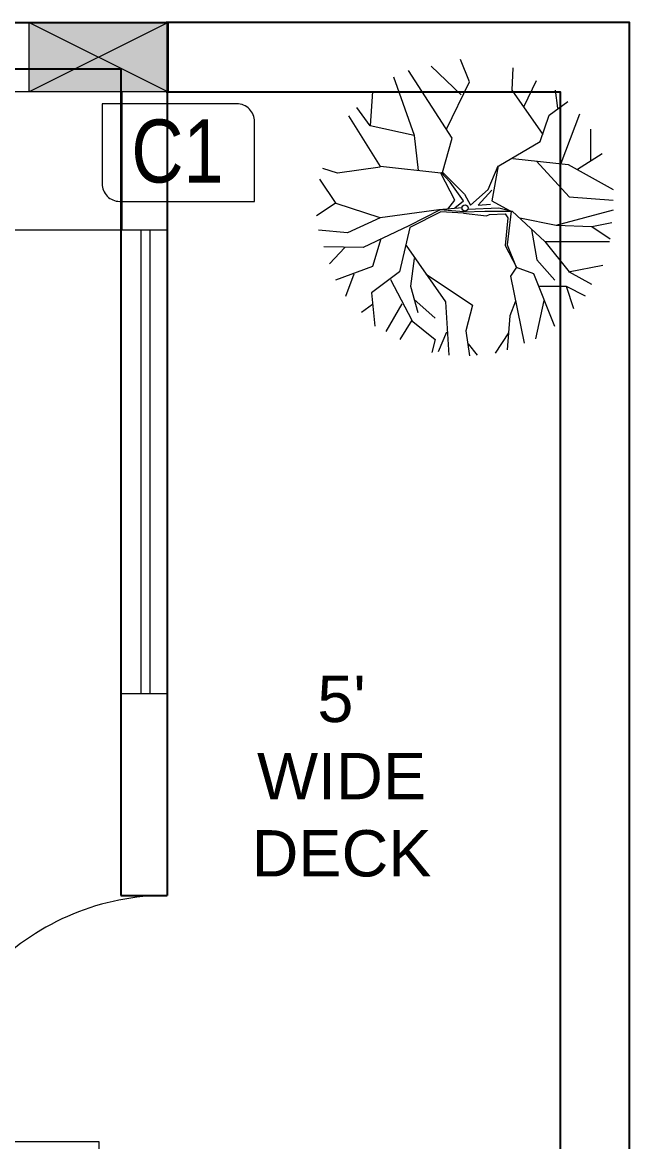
# Model space of a CAD drawing. Header units: inches. Extents: x -9010 to 68966, y 35237 to 36644.
# Drawn here: x -7118.3 to -7039.7, y 35627.6 to 35772.6 of the extents above; entities that cross this region are included whole.
import ezdxf

# ---------------------------------------------------------------- set-up
doc = ezdxf.new("R2010")
doc.units = ezdxf.units.IN
for name, color, linetype, lineweight in [('0Y-DIM', 54, 'Continuous', 25), ('0Y-TEXT', 96, 'Continuous', 5), ('0Y-WALLS', 23, 'Continuous', 25), ('0Y-WINDOWS', 140, 'Continuous', 13), ('CE-TEXT', 7, 'Continuous', 0), ('COL NO', 7, 'Continuous', 0), ('Column', 240, 'Continuous', 9), ('COLUMN HATCH', 252, 'Continuous', 5), ('WALL', 6, 'Continuous', 20)]:
    doc.layers.add(name, color=color, linetype=linetype, lineweight=lineweight)
doc.layers.add('0Y-FURNITURE', color=7, linetype='Continuous', lineweight=9, true_color=0x454545)
doc.layers.add('0Y-TREES', color=7, linetype='Continuous', lineweight=9, true_color=0x408000)
doc.styles.get("Standard").update_dxf_attribs({"font": 'arial.ttf'})
doc.styles.add('stylus bt', font='swissck.ttf')

# ---------------------------------------------------------------- blocks, each defined once
blk = doc.blocks.new('TREE-P09')
at = {"layer": '0Y-TREES'}
for p, q in [((-1.63, 5.129), (-1.093, 5.949)), ((-0.002, 5.566), (-0.366, 6.031)), ((0.094, 5.046), (-0.06, 6.059)), ((0.917, 3.87), (0.783, 6.031)), ((0.879, 5.101), (1.204, 5.895)), ((1.338, 5.402), (1.472, 5.922)), ((-1.706, 2.83), (-2.261, 5.539)), ((-1.687, 4.445), (-1.572, 5.812)), ((-3.065, 3.815), (-2.721, 5.375)), ((-0.174, 4.007), (0.094, 5.046)), ((2.295, 4.609), (1.338, 5.402)), ((2.276, 4.609), (2.755, 5.402)), ((2.678, 3.952), (3.329, 5.074)), ((-2.644, 2.721), (-3.487, 4.855)), ((2.2, 3.761), (1.338, 4.527)), ((3.138, 2.967), (2.276, 4.609)), ((3.904, 3.514), (3.77, 4.855)), ((-3.965, 3.241), (-4.252, 4.144)), ((-1.917, 3.843), (-1.687, 4.445)), ((2.334, 3.241), (2.027, 4.308)), ((3.865, 3.979), (4.306, 4.308)), ((-3.965, 3.241), (-4.731, 3.624)), ((1.702, 2.748), (-0.174, 4.007)), ((2.506, 1.599), (0.917, 3.87)), ((4.612, 2.748), (4.957, 3.651)), ((-2.855, 3.241), (-3.965, 3.241)), ((2.18, 2.119), (2.334, 3.241)), ((2.774, 2.666), (3.904, 3.514)), ((-4.08, 2.666), (-4.98, 3.159)), ((-2.778, 2.174), (-3.506, 2.995)), ((-1.936, 2.475), (-2.644, 2.721)), ((-1.955, 2.475), (-1.706, 2.83)), ((3.865, 2.447), (5.359, 2.995)), ((-4.061, 2.666), (-5.439, 2.393)), ((-3.104, 1.435), (-4.08, 2.666)), ((-1.495, 1.599), (-1.955, 2.475)), ((-1.572, 1.572), (-1.936, 2.475)), ((2.353, 0.861), (2.774, 2.666)), ((3.521, 1.326), (3.865, 2.447)), ((4.976, 1.681), (5.607, 2.338)), ((-2.568, 0.943), (-2.778, 2.174)), ((-3.104, 1.435), (-5.707, 1.435)), ((-1.783, 0.204), (-3.104, 1.435)), ((-1.744, 0.204), (-1.572, 1.572)), ((-1.61, 0.478), (-1.495, 1.599)), ((2.391, 0.806), (4.248, 1.681)), ((4.248, 1.681), (5.837, 1.654)), ((-4.999, 0.833), (-5.746, 1.326)), ((3.559, 0.478), (4.88, 1.079)), ((4.88, 1.079), (6.048, 0.97)), ((-3.563, 0.778), (-5.88, 0.149)), ((-4.999, 0.833), (-5.803, 0.669)), ((-3.563, 0.778), (-4.999, 0.833)), ((-2.089, 0.478), (-3.563, 0.778)), ((-1.495, 0.313), (-1.61, 0.478)), ((1.108, 0.231), (2.353, 0.861)), ((1.127, 0.149), (2.391, 0.806)), ((1.185, 0.149), (3.559, 0.478)), ((3.559, 0.478), (5.339, -0.097)), ((-1.247, 0.067), (-1.783, 0.204)), ((-0.672, 0.204), (-1.744, 0.204)), ((-0.959, -0.206), (-1.668, 0.177)), ((-0.864, 0.341), (-1.495, 0.313)), ((0.017, 0.122), (-1.247, 0.067)), ((-0.749, 0.395), (-0.864, 0.341)), ((0.189, 0.286), (-0.749, 0.395)), ((0.17, 0.231), (-0.672, 0.204)), ((0.17, 0.231), (1.127, 0.149)), ((0.189, 0.286), (1.108, 0.231)), ((0.534, 0.067), (0.189, -0.206)), ((0.228, 0.067), (1.185, 0.149)), ((0.821, 0.122), (0.534, -0.234)), ((5.378, -0.097), (6.124, 0.395)), ((-4.08, -0.371), (-5.861, -0.234)), ((-2.759, -1.821), (-4.08, -0.371)), ((-1.208, -1.629), (-0.959, -0.206)), ((-0.959, -0.644), (-0.404, -0.042)), ((-0.404, -0.042), (-0.902, -0.07)), ((-0.098, -0.042), (-0.806, -0.672)), ((0.151, -0.48), (-0.098, -0.042)), ((0.189, -0.206), (0.725, -0.972)), ((0.534, -0.234), (1.108, -1.328)), ((5.339, -0.097), (5.99, -1.082)), ((-4.042, -1.684), (-5.861, -0.672)), ((-0.806, -0.672), (-1.208, -1.629)), ((1.051, -1.383), (0.151, -0.48)), ((1.032, -1.356), (0.649, -2.751)), ((0.725, -0.972), (1.089, -1.356)), ((1.108, -1.328), (3.54, -1.602)), ((3.559, -1.574), (5.282, -1.328)), ((5.282, -1.328), (5.875, -1.52)), ((-4.425, -1.492), (-5.42, -2.122)), ((-3.755, -1.739), (-4.52, -3.736)), ((-1.802, -1.93), (-4.042, -1.684)), ((-1.247, -1.629), (-2.912, -2.614)), ((2.008, -1.438), (2.161, -2.86)), ((3.54, -1.602), (4.823, -3.654)), ((-4.961, -1.848), (-4.961, -3.106)), ((-2.912, -2.614), (-3.276, -3.681)), ((-3.027, -2.888), (-1.783, -4.693)), ((0.879, -3.106), (-0.06, -5.022)), ((0.649, -2.751), (2.41, -5.487)), ((2.161, -2.86), (3.004, -5.213)), ((2.18, -2.86), (3.961, -3.243)), ((3.942, -3.243), (3.846, -4.639)), ((3.961, -3.243), (4.497, -3.982)), ((-3.276, -3.681), (-4.023, -4.228)), ((-3.621, -3.955), (-3.525, -4.693)), ((-2.261, -4.037), (-2.759, -5.076)), ((0.285, -4.502), (1.491, -5.651)), ((-1.783, -4.693), (-1.821, -5.596)), ((-0.06, -5.022), (0.304, -5.924))]:
    blk.add_line(p, q, dxfattribs=at)
blk.add_circle((0.122, 0.076), 0.125, dxfattribs=at)
blk = doc.blocks.new('dsda')
at = {"layer": 'COLUMN HATCH', "true_color": 0xb3b3b3, "transparency": 33554549}
h = blk.add_hatch(color=253, dxfattribs=at)
h.dxf.hatch_style = 1
h.paths.add_polyline_path([(82546.37, -2802.43), (82528.37, -2802.43), (82537.37, -2806.93)])
h.paths.add_polyline_path([(82528.37, -2802.43), (82528.37, -2811.43), (82537.37, -2806.93)])
h.paths.add_polyline_path([(82537.37, -2806.93), (82528.37, -2811.43), (82546.37, -2811.43)])
h.paths.add_polyline_path([(82546.37, -2802.43), (82537.37, -2806.93), (82546.37, -2811.43)])
at = {"layer": 'Column'}
for p, q in [((82528.37, -2802.43), (82546.37, -2811.43)), ((82546.37, -2802.43), (82528.37, -2811.43))]:
    blk.add_line(p, q, dxfattribs=at)
blk.add_lwpolyline([(82528.37, -2802.43), (82546.37, -2802.43), (82546.37, -2811.43), (82528.37, -2811.43)], close=True, dxfattribs=at)

msp = doc.modelspace()

# ---------------------------------------------------------------- linework, layer by layer
at = {"layer": '0Y-DIM'}
msp.add_lwpolyline([(-7099.7, 35763.58), (-7048.7, 35763.58), (-7048.71, 35333.58), (-7451.01, 35333.58), (-7451.01, 35324.58), (-7039.71, 35324.58), (-7039.7, 35772.58), (-7099.7, 35772.58)], dxfattribs=at)
at = {"layer": '0Y-FURNITURE', "color": 8}
for points in [[(-7105.44, 35745.64), (-7129.15, 35745.64), (-7129.15, 35763.64), (-7105.44, 35763.64)], [(-7195.44, 35627.58), (-7108.44, 35627.58), (-7108.44, 35607.58), (-7195.44, 35607.58)]]:
    msp.add_lwpolyline(points, close=True, dxfattribs=at)
at = {"layer": '0Y-WALLS'}
for p, q in [((-7298.44, 35772.58), (-7099.44, 35772.58)), ((-7099.57, 35772.58), (-7099.57, 35659.48)), ((-7292.44, 35766.58), (-7105.44, 35766.58)), ((-7105.57, 35766.58), (-7105.57, 35659.48)), ((-7105.57, 35659.48), (-7099.57, 35659.48))]:
    msp.add_line(p, q, dxfattribs=at)
at = {"layer": '0Y-WINDOWS'}
for points in [[(-7105.57, 35685.64), (-7099.57, 35685.64), (-7099.57, 35745.64), (-7105.57, 35745.64)], [(-7102.97, 35685.64), (-7101.79, 35685.64), (-7101.79, 35745.64), (-7102.97, 35745.64)]]:
    msp.add_lwpolyline(points, close=True, dxfattribs=at)
msp.add_arc((-7099.57, 35627.59), 31.89, 89.9906, 180.0232, dxfattribs=at)
at = {"layer": 'COL NO'}
msp.add_lwpolyline([(-7090.55, 35762.02), (-7108, 35762.02), (-7108, 35751.68, 0.414214), (-7105.72, 35749.39), (-7088.26, 35749.39), (-7088.26, 35759.73, 0.414214)], format="xyb", close=True, dxfattribs=at)

# ---------------------------------------------------------------- block references
at = {"layer": '0Y-TREES', "xscale": 3.203699860753858, "yscale": 3.203699860753858, "zscale": 3.203699860753858, "rotation": 180}
msp.add_blockref('TREE-P09', (-7060.61, 35748.78), dxfattribs=at)
at = {"layer": 'WALL', "rotation": 359.9995044211944}
msp.add_blockref('dsda', (-89645.79, 38575.72), dxfattribs=at)

# ---------------------------------------------------------------- texts
at = {"layer": '0Y-TEXT', "insert": (-7091.76, 35687.93), "char_height": 6, "attachment_point": 1}
msp.add_mtext_dynamic_manual_height_columns("\\pxqc;5' WIDE DECK", width=29.5236, gutter_width=12.5, heights=[0], dxfattribs=at)
at = {"layer": 'CE-TEXT', "ltscale": 0.3, "style": 'stylus bt'}
msp.add_text('C1', height=8.165, rotation=359.9995, dxfattribs=at).set_placement((-7104.21, 35751.83))

doc.saveas('drawing.dxf')
